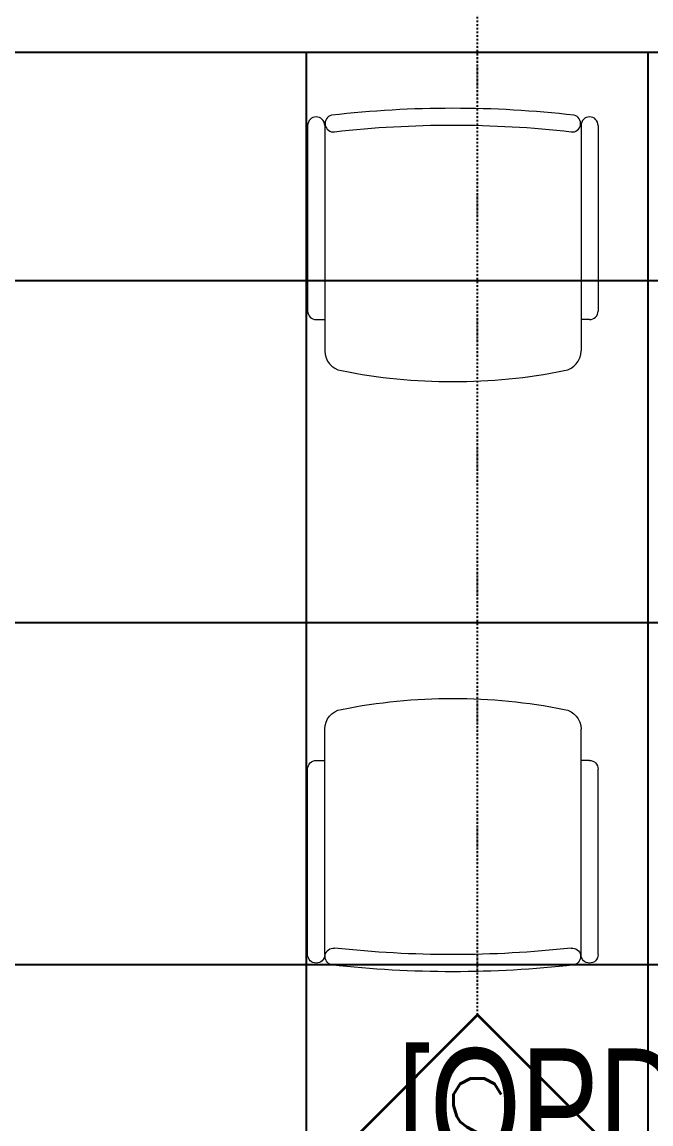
# Model space of a CAD drawing. Extents: x -12260 to 57327, y -29287 to 19916.
# Drawn here: x 17577 to 18681, y -10710 to -8777 of the extents above; entities that cross this region are included whole.
import ezdxf
from ezdxf.enums import TextEntityAlignment as Align

# ---------------------------------------------------------------- set-up
doc = ezdxf.new("R2010")
doc.units = 0
doc.header["$LTSCALE"] = 0.25
doc.linetypes.add('DASHDOT', pattern=[25.4, 12.7, -6.35, 0, -6.35])
for name, color, linetype, lineweight in [('01-First Floor$0$72_EGR_BASE_TEXT', 252, 'Continuous', 5), ('01-First Floor$0$LOADING', 253, 'Continuous', 5), ('01-First Floor$0$Walls', 251, 'Continuous', 5), ('E-LITE-CLNG-CNDT', 6, 'DASHDOT', 35), ('F-ALRM-CLNG @ 100', 33, 'Continuous', 35), ('F-ALRM-CLNG-CNDT', 51, 'DASHDOT', 25)]:
    doc.layers.add(name, color=color, linetype=linetype, lineweight=lineweight)
doc.layers.add('01-First Floor$0$FALSE CEILING', color=251, linetype='Continuous')
doc.layers.add('01-First Floor$0$TME-NON MEDICAL FURNITURE', color=242, linetype='Continuous')
doc.styles.add('01-First Floor$0$X3G_ENTITY_9F38', font='swisscl.ttf', dxfattribs={"height": 0.2})
doc.styles.add('DC_SIMPLEX', font='SIMPLEX.shx', dxfattribs={"width": 0.7})

# ---------------------------------------------------------------- blocks, each defined once
blk = doc.blocks.new('01-First Floor$0$GF21016-P')
at = {"layer": '01-First Floor$0$LOADING', "extrusion": (-1.24384e-09, -1.20261e-09, -1)}
for p, q in [((0.0128, 0.0179), (0.0128, 0.4136)), ((0.4628, 0.0179), (0.4628, 0.4136)), ((-0.0022, 0.3585), (0.0128, 0.3585)), ((0.4778, 0.3585), (0.4628, 0.3585)), ((-0.0172, 0.0179), (-0.0172, 0.3435)), ((0.4928, 0.0179), (0.4928, 0.3435)), ((0.4778, 0.0029), (0.4778, 0.0029))]:
    blk.add_line(p, q, dxfattribs=at)
for centre, radius, start, end in [((-0.2378, -0.5362), 1.0036, 78.7568, 101.2432), ((-0.0478, 0.4136), 0.035, 0, 80.6557), ((-0.4278, 0.4136), 0.035, 99.3443, 180), ((0.0022, 0.3435), 0.015, 0, 90), ((-0.4778, 0.3435), 0.015, 90, 180), ((-0.0284, 0.0145), 0.015, 284.3864, 95.5209), ((-0.2378, 1.8928), 1.8749, 263.6341, 276.3659), ((-0.4471, 0.0145), 0.015, 84.4791, 255.6136), ((0.0022, 0.0179), 0.015, 270, 0), ((0.0022, 0.0179), 0.015, 180, 270), ((-0.2378, 1.8734), 1.8855, 263.5119, 276.4881), ((-0.4778, 0.0179), 0.015, 270, 0), ((-0.4778, 0.0179), 0.015, 180, 270)]:
    blk.add_arc(centre, radius, start, end, dxfattribs=at)
blk = doc.blocks.new('01-First Floor')
at = {"layer": '01-First Floor$0$FALSE CEILING', "linetype": 'Continuous'}
for p, q in [((18076, -12830), (18076, -8830)), ((18676, -12830), (18676, -8830)), ((16276, -9230), (20276, -9230)), ((16276, -9830), (20276, -9830)), ((16276, -10430), (20276, -10430))]:
    blk.add_line(p, q, dxfattribs=at)
at = {"layer": '01-First Floor$0$FALSE CEILING'}
blk.add_lwpolyline([(16276, -12830), (20276, -12830), (20276, -8830), (16276, -8830)], close=True, dxfattribs=at)
at = {"layer": '01-First Floor$0$Walls'}
blk.add_line((20276, -8830), (16276, -8830), dxfattribs=at)
at = {"layer": '01-First Floor$0$TME-NON MEDICAL FURNITURE', "color": 1, "extrusion": (4.75185e-05, 1.86519e-05, 1), "xscale": -1000.000000000004, "yscale": 1000.000000000004, "zscale": -1000.000000000004, "rotation": 180.0000250467614}
blk.add_blockref('01-First Floor$0$GF21016-P', (18095.4, -8940.2, 0.5), dxfattribs=at)
at = {"layer": '01-First Floor$0$TME-NON MEDICAL FURNITURE', "color": 1, "extrusion": (4.75185e-05, -1.86519e-05, 1), "xscale": 1000.000000000004, "yscale": 1000.000000000004, "zscale": -1000.000000000001, "rotation": 359.9999749532386}
blk.add_blockref('01-First Floor$0$GF21016-P', (18095.4, -10430.8, 0.9), dxfattribs=at)
at = {"layer": '01-First Floor$0$72_EGR_BASE_TEXT', "insert": (18691.7, -10577.5, 0), "char_height": 200, "attachment_point": 2, "style": '01-First Floor$0$X3G_ENTITY_9F38'}
blk.add_mtext('[OPDF15]', dxfattribs=at)
blk = doc.blocks.new('A$C5CF53093')
blk.add_lwpolyline([(0, -212.1), (-212.1, 0), (0, 212.1), (212.1, 0)], close=True)
blk = doc.blocks.new('*U37')
at = {"xscale": 0.01, "yscale": 0.01, "zscale": 0.01}
blk.add_blockref('A$C5CF53093', (0.007, -0.007), dxfattribs=at)
at = {"color": 6, "style": 'DC_SIMPLEX', "width": 0.7, "flags": 8}
blk.add_attdef('TYPE', text='', height=2, rotation=360, dxfattribs=at).set_placement((0, 0), align=Align.MIDDLE_CENTER)

msp = doc.modelspace()

# ---------------------------------------------------------------- linework, layer by layer
at = {"layer": 'F-ALRM-CLNG-CNDT'}
msp.add_lwpolyline([(18376.7, -10518.6), (18376.7, -8042.8)], dxfattribs=at)

# ---------------------------------------------------------------- block references
at = {"layer": 'E-LITE-CLNG-CNDT'}
msp.add_blockref('01-First Floor', (0, 0), dxfattribs=at)
at = {"layer": 'F-ALRM-CLNG @ 100', "xscale": 100, "yscale": 100, "zscale": 100}
msp.add_blockref('*U37', (18376, -10730), dxfattribs=at).add_auto_attribs({'TYPE': 'S'})

doc.saveas('drawing.dxf')
